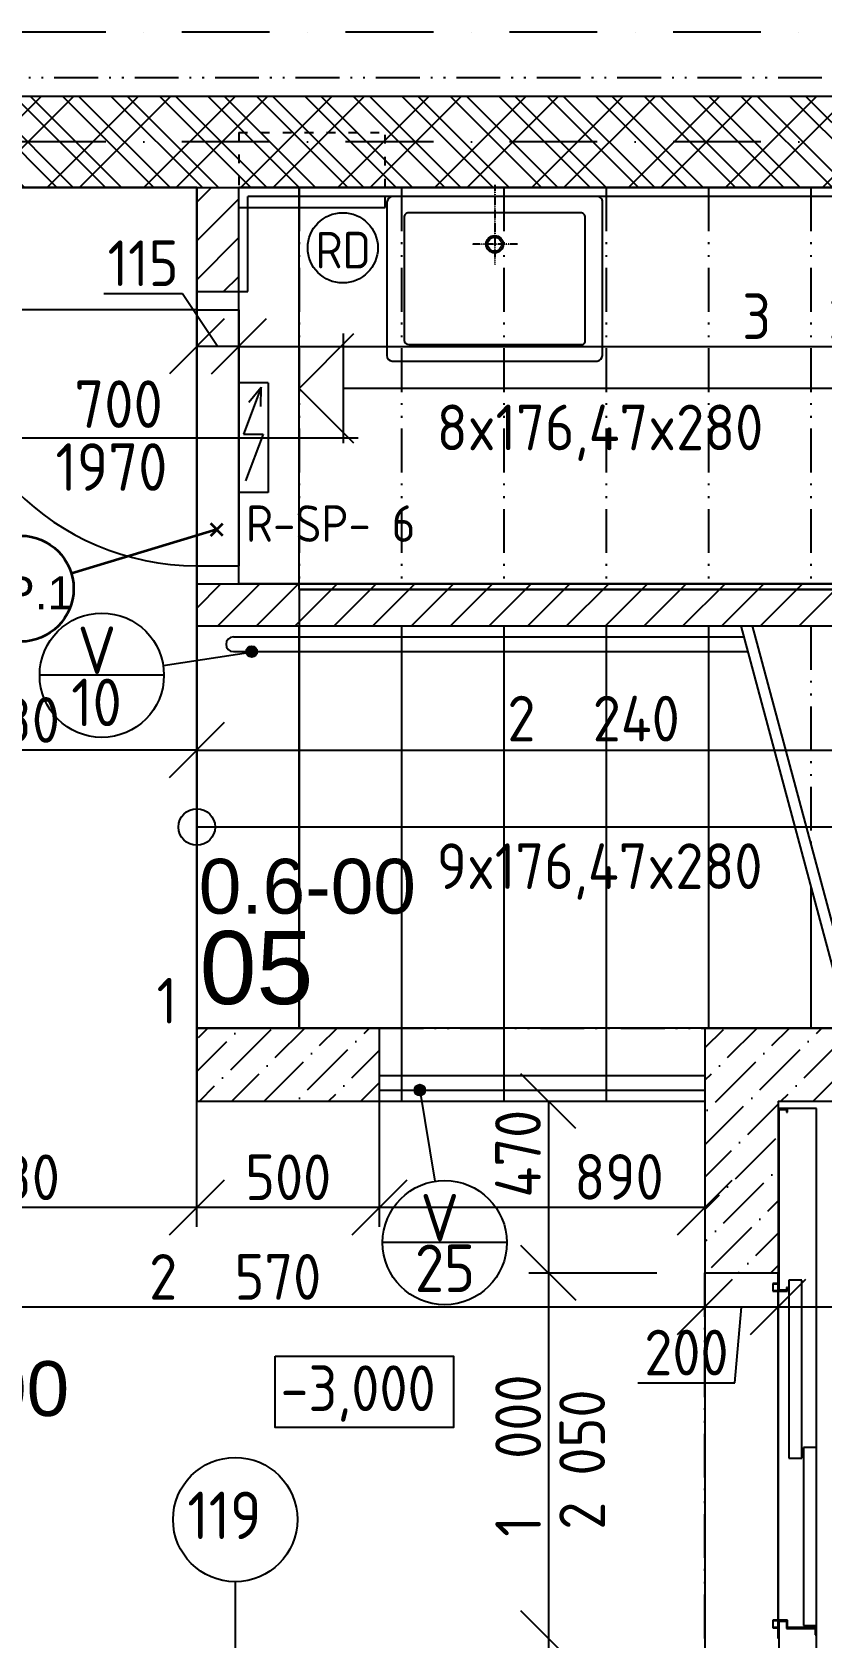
# Model space of a CAD drawing. Extents: x 4511820 to 5180432, y -1526536 to -944957.
# Drawn here: x 5036750 to 5038911, y -1403217 to -1398823 of the extents above; entities that cross this region are included whole.
import ezdxf

# ---------------------------------------------------------------- set-up
doc = ezdxf.new("R2010")
doc.units = 0
doc.header["$MEASUREMENT"] = 0
for name, pattern in [('ACAD_ISO03W100', [30, 12, -18]), ('ACAD_ISO12W100', [22, 12, -3, 0.5, -3, 0.5, -3]), ('BODKOCIARKOVANA_3', [5.6, 3, -1.3, 0, -1.3]), ('DASHDOT', [1, 0.5, -0.25, 0, -0.25])]:
    doc.linetypes.add(name, pattern=pattern)
doc.layers.get('0').update_dxf_attribs({"linetype": 'CONTINUOUS'})
doc.layers.get('Defpoints').update_dxf_attribs({"color": 61, "linetype": 'CONTINUOUS'})
for name, color, linetype in [('DVERE', 45, 'CONTINUOUS'), ('KÓTY', 4, 'CONTINUOUS'), ('MÚRY', 1, 'CONTINUOUS'), ('OKNÁ', 143, 'CONTINUOUS'), ('osi', 253, 'CONTINUOUS'), ('Plochy', 41, 'CONTINUOUS'), ('POPIS', 7, 'CONTINUOUS'), ('POZEMOK', 7, 'CONTINUOUS'), ('TENKÁ', 7, 'CONTINUOUS'), ('tzb', 153, 'CONTINUOUS'), ('ZARIADOVACIE', 144, 'CONTINUOUS'), ('ZZ-elektro', 221, 'CONTINUOUS'), ('ŠRAFY', 82, 'CONTINUOUS')]:
    doc.layers.add(name, color=color, linetype=linetype)
doc.layers.add('preklady', color=74, linetype='CONTINUOUS', lineweight=35)
doc.styles.add('ARIAL', font='arial.ttf')
doc.styles.add('STYLE1', font='isocp.shx')
doc.dimstyles.new('STANDARD-50', dxfattribs={"dimtxt": 125, "dimasz": 150, "dimexe": 10, "dimexo": 200, "dimgap": 20, "dimtad": 1, "dimdsep": 46, "dimlunit": 6, "dimtxsty": 'STYLE1', "dimblk1": 'OBLIQUE', "dimblk2": 'OBLIQUE', "dimsah": 1, "dimcen": 2.5, "dimse1": 1, "dimse2": 1, "dimadec": 0, "dimazin": 0, "dimtfac": 1, "dimtmove": 1, "dimatfit": 3, "dimldrblk": 'OBLIQUE', "dimfxl": 1, "dimtolj": 1, "dimtzin": 0, "dimarcsym": 0})
pattern_1 = [(45, (584112, 0), (33.1456304, 121.533978), [156.25, -31.25, 0, -31.25])]

# ---------------------------------------------------------------- blocks, each defined once
blk = doc.blocks.new('_OBLIQUE')
at = {"color": 0, "linetype": 'ByBlock'}
blk.add_line((-0.5, -0.5), (0.5, 0.5), dxfattribs=at)
blk = doc.blocks.new('*D21595')
at = {"layer": 'Defpoints', "color": 0}
for p in [(5038791, -1402084.5), (5040541, -1402084.5), (5038791, -1402311.5)]:
    blk.add_point(p, dxfattribs=at)
at = {"layer": 'KÓTY', "color": 0, "lineweight": -2}
blk.add_line((5040541, -1402311.5), (5038791, -1402311.5), dxfattribs=at)
at = {"layer": 'KÓTY', "color": 0, "linetype": 'ByBlock', "lineweight": -2, "xscale": 150, "yscale": 150, "zscale": 150, "rotation": 180}
blk.add_blockref('_OBLIQUE', (5038791, -1402311.5), dxfattribs=at)
at = {"layer": 'KÓTY', "color": 0, "linetype": 'ByBlock', "lineweight": -2, "xscale": 150, "yscale": 150, "zscale": 150}
blk.add_blockref('_OBLIQUE', (5040541, -1402311.5), dxfattribs=at)
at = {"layer": 'KÓTY', "color": 0, "insert": (5039795.2, -1402224.5), "char_height": 125, "attachment_point": 5, "style": 'STYLE1'}
blk.add_mtext('\\A1;1ﾠ750', dxfattribs=at)
blk = doc.blocks.new('*D21596')
at = {"layer": 'Defpoints', "color": 0}
for p in [(5038591, -1401748), (5038162.7, -1402218), (5038591, -1402218)]:
    blk.add_point(p, dxfattribs=at)
at = {"layer": 'KÓTY', "color": 0, "lineweight": -2}
blk.add_line((5038162.7, -1401748), (5038162.7, -1402218), dxfattribs=at)
at = {"layer": 'KÓTY', "color": 0, "linetype": 'ByBlock', "lineweight": -2, "xscale": 150, "yscale": 150, "zscale": 150}
for p, rotation in [((5038162.7, -1401748), 90), ((5038162.7, -1402218), 270)]:
    blk.add_blockref('_OBLIQUE', p, dxfattribs=dict(at, rotation=rotation))
at = {"layer": 'KÓTY', "color": 0, "insert": (5038079.6, -1401891.9), "char_height": 125, "attachment_point": 5, "rotation": 90, "style": 'STYLE1'}
blk.add_mtext('\\A1;470', dxfattribs=at)
blk = doc.blocks.new('*D21597')
at = {"layer": 'Defpoints', "color": 0}
for p in [(5038591, -1402218), (5038162.7, -1403218), (5038591, -1403218)]:
    blk.add_point(p, dxfattribs=at)
at = {"layer": 'KÓTY', "color": 0, "lineweight": -2}
blk.add_line((5038162.7, -1402218), (5038162.7, -1403218), dxfattribs=at)
at = {"layer": 'KÓTY', "color": 0, "linetype": 'ByBlock', "lineweight": -2, "xscale": 150, "yscale": 150, "zscale": 150}
for p, rotation in [((5038162.7, -1402218), 90), ((5038162.7, -1403218), 270)]:
    blk.add_blockref('_OBLIQUE', p, dxfattribs=dict(at, rotation=rotation))
at = {"layer": 'KÓTY', "color": 0, "insert": (5038080.1, -1402718), "char_height": 125, "attachment_point": 5, "rotation": 90, "style": 'STYLE1'}
blk.add_mtext('\\A1;1ﾠ000', dxfattribs=at)
blk = doc.blocks.new('*D21598')
at = {"layer": 'Defpoints', "color": 0}
for p in [(5038591, -1403218), (5038162.7, -1403548), (5038591, -1403548)]:
    blk.add_point(p, dxfattribs=at)
at = {"layer": 'KÓTY', "color": 0, "lineweight": -2}
blk.add_line((5038162.7, -1403218), (5038162.7, -1403548), dxfattribs=at)
at = {"layer": 'KÓTY', "color": 0, "linetype": 'ByBlock', "lineweight": -2, "xscale": 150, "yscale": 150, "zscale": 150}
for p, rotation in [((5038162.7, -1403218), 90), ((5038162.7, -1403548), 270)]:
    blk.add_blockref('_OBLIQUE', p, dxfattribs=dict(at, rotation=rotation))
at = {"layer": 'KÓTY', "color": 0, "insert": (5038080.2, -1403383), "char_height": 125, "attachment_point": 5, "rotation": 90, "style": 'STYLE1'}
blk.add_mtext('\\A1;330', dxfattribs=at)
blk = doc.blocks.new('*D21612')
at = {"layer": 'Defpoints', "color": 0}
for p in [(5040541, -1399683), (5037316, -1399933), (5040541, -1399933)]:
    blk.add_point(p, dxfattribs=at)
at = {"layer": 'KÓTY', "color": 0, "lineweight": -2}
blk.add_line((5037316, -1399683), (5040541, -1399683), dxfattribs=at)
at = {"layer": 'KÓTY', "color": 0, "linetype": 'ByBlock', "lineweight": -2, "xscale": 150, "yscale": 150, "zscale": 150, "rotation": 180}
blk.add_blockref('_OBLIQUE', (5037316, -1399683), dxfattribs=at)
at = {"layer": 'KÓTY', "color": 0, "linetype": 'ByBlock', "lineweight": -2, "xscale": 150, "yscale": 150, "zscale": 150}
blk.add_blockref('_OBLIQUE', (5040541, -1399683), dxfattribs=at)
at = {"layer": 'KÓTY', "color": 0, "insert": (5038928.5, -1399600.5), "char_height": 125, "attachment_point": 5, "style": 'STYLE1'}
blk.add_mtext('\\A1;3ﾠ225', dxfattribs=at)
blk = doc.blocks.new('*D21615')
at = {"layer": 'Defpoints', "color": 0}
for p in [(5037201, -1399248), (5037316, -1399248), (5037201, -1399683)]:
    blk.add_point(p, dxfattribs=at)
at = {"layer": 'KÓTY', "color": 0, "lineweight": -2}
for p, q in [((5036946.5, -1399538), (5037161.5, -1399538)), ((5037161.5, -1399538), (5037258.5, -1399683)), ((5037316, -1399683), (5037201, -1399683))]:
    blk.add_line(p, q, dxfattribs=at)
at = {"layer": 'KÓTY', "color": 0, "linetype": 'ByBlock', "lineweight": -2, "xscale": 150, "yscale": 150, "zscale": 150, "rotation": 180}
blk.add_blockref('_OBLIQUE', (5037201, -1399683), dxfattribs=at)
at = {"layer": 'KÓTY', "color": 0, "linetype": 'ByBlock', "lineweight": -2, "xscale": 150, "yscale": 150, "zscale": 150}
blk.add_blockref('_OBLIQUE', (5037316, -1399683), dxfattribs=at)
at = {"layer": 'KÓTY', "color": 0, "insert": (5037054, -1399455.5), "char_height": 125, "attachment_point": 5, "style": 'STYLE1'}
blk.add_mtext('\\A1;115', dxfattribs=at)
blk = doc.blocks.new('*D21625')
at = {"layer": 'Defpoints', "color": 0}
for p in [(5039441, -1400787.5), (5037201, -1401644), (5039441, -1401644)]:
    blk.add_point(p, dxfattribs=at)
at = {"layer": 'KÓTY', "color": 0, "lineweight": -2}
blk.add_line((5037201, -1400787.5), (5039441, -1400787.5), dxfattribs=at)
at = {"layer": 'KÓTY', "color": 0, "linetype": 'ByBlock', "lineweight": -2, "xscale": 150, "yscale": 150, "zscale": 150, "rotation": 180}
blk.add_blockref('_OBLIQUE', (5037201, -1400787.5), dxfattribs=at)
at = {"layer": 'KÓTY', "color": 0, "linetype": 'ByBlock', "lineweight": -2, "xscale": 150, "yscale": 150, "zscale": 150}
blk.add_blockref('_OBLIQUE', (5039441, -1400787.5), dxfattribs=at)
at = {"layer": 'KÓTY', "color": 0, "insert": (5038286.5, -1400701.5), "char_height": 125, "attachment_point": 5, "style": 'STYLE1'}
blk.add_mtext('\\A1;2ﾠ240', dxfattribs=at)
blk = doc.blocks.new('*D21648')
at = {"layer": 'Defpoints', "color": 0}
for p in [(5036021, -1400787.5), (5036021, -1400787.5), (5037201, -1400787.5)]:
    blk.add_point(p, dxfattribs=at)
at = {"layer": 'KÓTY', "color": 0, "lineweight": -2}
blk.add_line((5037201, -1400787.5), (5036021, -1400787.5), dxfattribs=at)
at = {"layer": 'KÓTY', "color": 0, "linetype": 'ByBlock', "lineweight": -2, "xscale": 150, "yscale": 150, "zscale": 150, "rotation": 180}
blk.add_blockref('_OBLIQUE', (5036021, -1400787.5), dxfattribs=at)
at = {"layer": 'KÓTY', "color": 0, "linetype": 'ByBlock', "lineweight": -2, "xscale": 150, "yscale": 150, "zscale": 150}
blk.add_blockref('_OBLIQUE', (5037201, -1400787.5), dxfattribs=at)
at = {"layer": 'KÓTY', "color": 0, "insert": (5036611, -1400705), "char_height": 125, "attachment_point": 5, "style": 'STYLE1'}
blk.add_mtext('\\A1;1ﾠ180', dxfattribs=at)
blk = doc.blocks.new('*D21649')
at = {"layer": 'Defpoints', "color": 0}
for p in [(5038591, -1402218), (5038791, -1402218), (5038591, -1402311.5)]:
    blk.add_point(p, dxfattribs=at)
at = {"layer": 'KÓTY', "color": 0, "lineweight": -2}
for p, q in [((5038791, -1402311.5), (5038591, -1402311.5)), ((5038673, -1402518.5), (5038691, -1402311.5)), ((5038407.9, -1402518.5), (5038673, -1402518.5))]:
    blk.add_line(p, q, dxfattribs=at)
at = {"layer": 'KÓTY', "color": 0, "linetype": 'ByBlock', "lineweight": -2, "xscale": 150, "yscale": 150, "zscale": 150, "rotation": 180}
blk.add_blockref('_OBLIQUE', (5038591, -1402311.5), dxfattribs=at)
at = {"layer": 'KÓTY', "color": 0, "linetype": 'ByBlock', "lineweight": -2, "xscale": 150, "yscale": 150, "zscale": 150}
blk.add_blockref('_OBLIQUE', (5038791, -1402311.5), dxfattribs=at)
at = {"layer": 'KÓTY', "color": 0, "insert": (5038540.5, -1402436), "char_height": 125, "attachment_point": 5, "style": 'STYLE1'}
blk.add_mtext('\\A1;200', dxfattribs=at)
blk = doc.blocks.new('*D21650')
at = {"layer": 'Defpoints', "color": 0}
for p in [(5037701, -1401475.5), (5038591, -1401475.5), (5037701, -1402039)]:
    blk.add_point(p, dxfattribs=at)
at = {"layer": 'KÓTY', "color": 0, "lineweight": -2}
blk.add_line((5038591, -1402039), (5037701, -1402039), dxfattribs=at)
at = {"layer": 'KÓTY', "color": 0, "linetype": 'ByBlock', "lineweight": -2, "xscale": 150, "yscale": 150, "zscale": 150, "rotation": 180}
blk.add_blockref('_OBLIQUE', (5037701, -1402039), dxfattribs=at)
at = {"layer": 'KÓTY', "color": 0, "linetype": 'ByBlock', "lineweight": -2, "xscale": 150, "yscale": 150, "zscale": 150}
blk.add_blockref('_OBLIQUE', (5038591, -1402039), dxfattribs=at)
at = {"layer": 'KÓTY', "color": 0, "insert": (5038356, -1401955.5), "char_height": 125, "attachment_point": 5, "style": 'STYLE1'}
blk.add_mtext('\\A1;890', dxfattribs=at)
blk = doc.blocks.new('*D21651')
at = {"layer": 'Defpoints', "color": 0}
for p in [(5037201, -1401475.5), (5037701, -1401475.5), (5037201, -1402039)]:
    blk.add_point(p, dxfattribs=at)
at = {"layer": 'KÓTY', "color": 0, "lineweight": -2}
blk.add_line((5037701, -1402039), (5037201, -1402039), dxfattribs=at)
at = {"layer": 'KÓTY', "color": 0, "linetype": 'ByBlock', "lineweight": -2, "xscale": 150, "yscale": 150, "zscale": 150, "rotation": 180}
blk.add_blockref('_OBLIQUE', (5037201, -1402039), dxfattribs=at)
at = {"layer": 'KÓTY', "color": 0, "linetype": 'ByBlock', "lineweight": -2, "xscale": 150, "yscale": 150, "zscale": 150}
blk.add_blockref('_OBLIQUE', (5037701, -1402039), dxfattribs=at)
at = {"layer": 'KÓTY', "color": 0, "insert": (5037451, -1401956.5), "char_height": 125, "attachment_point": 5, "style": 'STYLE1'}
blk.add_mtext('\\A1;500', dxfattribs=at)
blk = doc.blocks.new('*D21653')
at = {"layer": 'Defpoints', "color": 0}
for p in [(5036021, -1402039), (5036021, -1402039), (5037201, -1402039)]:
    blk.add_point(p, dxfattribs=at)
at = {"layer": 'KÓTY', "color": 0, "lineweight": -2}
blk.add_line((5037201, -1402039), (5036021, -1402039), dxfattribs=at)
at = {"layer": 'KÓTY', "color": 0, "linetype": 'ByBlock', "lineweight": -2, "xscale": 150, "yscale": 150, "zscale": 150, "rotation": 180}
blk.add_blockref('_OBLIQUE', (5036021, -1402039), dxfattribs=at)
at = {"layer": 'KÓTY', "color": 0, "linetype": 'ByBlock', "lineweight": -2, "xscale": 150, "yscale": 150, "zscale": 150}
blk.add_blockref('_OBLIQUE', (5037201, -1402039), dxfattribs=at)
at = {"layer": 'KÓTY', "color": 0, "insert": (5036611, -1401956.5), "char_height": 125, "attachment_point": 5, "style": 'STYLE1'}
blk.add_mtext('\\A1;1ﾠ180', dxfattribs=at)
blk = doc.blocks.new('*D21654')
at = {"layer": 'Defpoints', "color": 0}
for p in [(5036021, -1402218), (5038591, -1402218), (5036021, -1402311.5)]:
    blk.add_point(p, dxfattribs=at)
at = {"layer": 'KÓTY', "color": 0, "lineweight": -2}
blk.add_line((5038591, -1402311.5), (5036021, -1402311.5), dxfattribs=at)
at = {"layer": 'KÓTY', "color": 0, "linetype": 'ByBlock', "lineweight": -2, "xscale": 150, "yscale": 150, "zscale": 150, "rotation": 180}
blk.add_blockref('_OBLIQUE', (5036021, -1402311.5), dxfattribs=at)
at = {"layer": 'KÓTY', "color": 0, "linetype": 'ByBlock', "lineweight": -2, "xscale": 150, "yscale": 150, "zscale": 150}
blk.add_blockref('_OBLIQUE', (5038591, -1402311.5), dxfattribs=at)
at = {"layer": 'KÓTY', "color": 0, "insert": (5037306, -1402229), "char_height": 125, "attachment_point": 5, "style": 'STYLE1'}
blk.add_mtext('\\A1;2ﾠ570', dxfattribs=at)

msp = doc.modelspace()

# ---------------------------------------------------------------- hatches: boundary and pattern name
at = {"layer": 'TENKÁ'}
h = msp.add_hatch(color=256, dxfattribs=at)
h.dxf.hatch_style = 1
h.paths.add_polyline_path([(5037336.152, -1400518.048, 2.41421356), (5037351.152, -1400503.048, 0.41421356)])
h = msp.add_hatch(color=256, dxfattribs=at)
h.dxf.hatch_style = 1
h.paths.add_polyline_path([(5037796.152, -1401718.048, 2.41421356), (5037811.152, -1401703.048, 0.41421356)])
at = {"layer": 'ŠRAFY'}
h = msp.add_hatch(dxfattribs=at)
h.set_pattern_fill('ANSI32', color=256, scale=500)
h.set_pattern_definition([(45, (584112, 0), (-132.5825215, 132.5825215), []), (45, (584200.39, 0), (-132.5825215, 132.5825215), [])])
h.paths.add_polyline_path([(5038041, -1399248.048), (5038321, -1399248.048), (5038601, -1399248.048), (5038881, -1399248.048), (5039161, -1399248.048), (5039441, -1399248.048), (5040541, -1399248.048), (5040541, -1398998.048), (5036931, -1398998.048), (5036851, -1398998.048), (5036581, -1398998.048), (5036281, -1398998.048), (5036281, -1399248.048), (5037201, -1399248.048), (5037316, -1399248.048), (5037481, -1399248.048), (5037761, -1399248.048), (5037916, -1399248.048)])
h = msp.add_hatch(dxfattribs=at)
h.set_pattern_fill('ANSI32', color=256, scale=250, angle=90)
h.set_pattern_definition([(135, (-10132.71, -87677), (-66.2912607, -66.2912607), []), (135, (-10132.71, -87632.81), (-66.2912607, -66.2912607), [])])
h.paths.add_polyline_path([(5040541, -1399248.048), (5040541, -1398998.048), (5036931, -1398998.048), (5036851, -1398998.048), (5036581, -1398998.048), (5036281, -1398998.048), (5036281, -1399248.048), (5037201, -1399248.048), (5037316, -1399248.048), (5037481, -1399248.048), (5037761, -1399248.048), (5037916, -1399248.048), (5038041, -1399248.048), (5038321, -1399248.048), (5038601, -1399248.048), (5038881, -1399248.048), (5039161, -1399248.048), (5039441, -1399248.048)])
at = {"layer": 'ŠRAFY', "ltscale": 0.25}
h = msp.add_hatch(dxfattribs=at)
h.set_pattern_fill('ANSI31', color=256, scale=600, angle=360, style=0)
h.set_pattern_definition([(45, (6643972.85, 6609098.03), (-53.0330086, 53.0330086), [])])
h.paths.add_polyline_path([(5037201, -1399248.048), (5037201, -1399533.048), (5037316, -1399533.048), (5037316, -1399248.048)])
h = msp.add_hatch(dxfattribs=at)
h.set_pattern_fill('ANSI31', color=256, scale=600, angle=360, style=0)
h.set_pattern_definition([(45, (6643972.85, 6607032.53), (-53.0330086, 53.0330086), [])])
h.paths.add_polyline_path([(5039441, -1400333.048), (5037201, -1400333.048), (5037201, -1400448.048), (5039441, -1400448.048)])
at = {"layer": 'ŠRAFY'}
h = msp.add_hatch(dxfattribs=at)
h.set_pattern_fill('ANSI36', color=256, scale=500)
h.set_pattern_definition(pattern_1)
h.paths.add_polyline_path([(5038591, -1402148.048), (5038591, -1402218.048), (5038791, -1402218.048), (5038791, -1402148.048), (5038791, -1401768.048), (5038791, -1401748.048), (5039052, -1401748.048), (5039092, -1401748.048), (5040380, -1401748.048), (5040420, -1401748.048), (5040541, -1401748.048), (5040541, -1401548.048), (5039441, -1401548.048), (5039161, -1401548.048), (5039015.439, -1401548.048), (5038984.381, -1401548.048), (5038881, -1401548.048), (5038601, -1401548.048), (5038591, -1401548.048), (5038591, -1401748.048)])
h.paths.add_polyline_path([(5039021.5, -1401741.097), (5039021.5, -1401453.499), (5039271.5, -1401453.499), (5039271.5, -1401741.097)], flags=9)
h = msp.add_hatch(dxfattribs=at)
h.set_pattern_fill('ANSI36', color=256, scale=500)
h.set_pattern_definition(pattern_1)
h.paths.add_polyline_path([(5037201, -1401748.048), (5037701, -1401748.048), (5037701, -1401548.048), (5037481, -1401548.048), (5037201, -1401548.048)])

# ---------------------------------------------------------------- linework, layer by layer
at = {"layer": 'DVERE'}
for p, q in [((5037201, -1399583.048), (5036501, -1399583.048)), ((5037201, -1400283.048), (5037201, -1399583.048)), ((5037316, -1399583.048), (5037316, -1400283.048))]:
    msp.add_line(p, q, dxfattribs=at)
at = {"layer": 'DVERE', "ltscale": 0.25}
msp.add_line((5036410, -1399933.048), (5037642.656, -1399933.048), dxfattribs=at)
at = {"layer": 'DVERE'}
msp.add_arc((5037201, -1399583.048), 700, 180, 270, dxfattribs=at)
at = {"layer": 'KÓTY', "ltscale": 0.25}
for p, q in [((5037201, -1402092.451), (5037201, -1401742.451)), ((5037701, -1402092.451), (5037701, -1401742.451))]:
    msp.add_line(p, q, dxfattribs=at)
at = {"layer": 'KÓTY'}
msp.add_line((5038109.289, -1402218.048), (5038459.289, -1402218.048), dxfattribs=at)
at = {"layer": 'MÚRY'}
for p, q in [((5035831, -1398998.048), (5040671, -1398998.048)), ((5037201, -1399248.048), (5036021, -1399248.048)), ((5037201, -1399583.048), (5037201, -1399248.048)), ((5040541, -1399248.048), (5037316, -1399248.048)), ((5037316, -1399583.048), (5037316, -1399248.048)), ((5037201, -1399583.048), (5037316, -1399583.048)), ((5037201, -1400448.048), (5037201, -1400283.048)), ((5037201, -1400283.048), (5037316, -1400283.048)), ((5037316, -1400333.048), (5037316, -1400283.048)), ((5037316, -1400333.048), (5039441, -1400333.048)), ((5037201, -1400448.048), (5039441, -1400448.048)), ((5037201, -1401548.048), (5037701, -1401548.048)), ((5037201, -1401748.048), (5037201, -1401548.048)), ((5037701, -1401748.048), (5037701, -1401548.048)), ((5038591, -1401548.048), (5040541, -1401548.048)), ((5038591, -1401548.048), (5038591, -1402148.048)), ((5037201, -1401748.048), (5037701, -1401748.048)), ((5038591, -1401748.048), (5038591, -1402218.048)), ((5038791, -1401748.048), (5040541, -1401748.048)), ((5038791, -1401748.048), (5038791, -1402148.048)), ((5038791, -1401748.048), (5040541, -1401748.048)), ((5038791, -1401748.048), (5038791, -1402218.048)), ((5038591, -1402218.048), (5038791, -1402218.048))]:
    msp.add_line(p, q, dxfattribs=at)
at = {"layer": 'OKNÁ', "ltscale": 0.25}
msp.add_line((5037306, -1403063.048), (5037306, -1404197.548), dxfattribs=at)
msp.add_circle((5037306, -1402893.048), 170, dxfattribs=at)
at = {"layer": 'osi', "linetype": 'BODKOCIARKOVANA_3', "ltscale": 80}
for p, q in [((5041881, -1398823.048), (4978211, -1398823.048)), ((5041881, -1399123.048), (4978211, -1399123.048))]:
    msp.add_line(p, q, dxfattribs=at)
at = {"layer": 'Plochy'}
for points in [[(5036021, -1403348.048), (5036021, -1399248.048), (5037201, -1399248.048), (5037201, -1401748.048), (5038591, -1401748.048), (5038591, -1403348.048)], [(5040541, -1401548.048), (5037201, -1401548.048), (5037201, -1400448.048), (5039441, -1400448.048), (5039441, -1400333.048), (5039441, -1400348.048), (5037481, -1400348.048), (5037481, -1399248.048), (5040541, -1399248.048)], [(5037481, -1401548.048), (5037481, -1400448.048), (5039441, -1400448.048), (5039441, -1400333.048), (5037316, -1400333.048), (5037316, -1399248.048), (5040541, -1399248.048), (5040541, -1401548.048)]]:
    msp.add_lwpolyline(points, close=True, dxfattribs=at)
at = {"layer": 'POZEMOK'}
for p, q in [((5037481, -1399798.048), (5037631, -1399648.048)), ((5037601, -1399648.048), (5037601, -1399948.048)), ((5037631, -1399948.048), (5037481, -1399798.048)), ((5039991, -1399798.048), (5037601, -1399798.048)), ((5038689.637, -1400448.048), (5038984.381, -1401548.048)), ((5038720.695, -1400448.048), (5039015.439, -1401548.048)), ((5037301, -1400478.048), (5038697.675, -1400478.048)), ((5037301, -1400518.048), (5038708.393, -1400518.048)), ((5039991, -1400998.048), (5037201, -1400998.048)), ((5037701, -1401678.048), (5038591, -1401678.048)), ((5037701, -1401718.048), (5038591, -1401718.048)), ((5038817, -1401768.048), (5038791, -1401768.048)), ((5038794, -1402265.048), (5038794, -1401771.048)), ((5038794, -1401771.048), (5038814, -1401771.048)), ((5038814, -1401771.048), (5038814, -1401778.048)), ((5038814, -1401778.048), (5038817, -1401778.048)), ((5038896, -1401768.048), (5038817, -1401768.048)), ((5038817, -1401778.048), (5038817, -1401768.048)), ((5038896, -1402695.598), (5038896, -1401768.048)), ((5038791, -1402247.048), (5038791, -1402218.048)), ((5038776.5, -1402247.048), (5038776.5, -1402268.048)), ((5038791, -1402247.048), (5038776.5, -1402247.048)), ((5038777.5, -1402267.048), (5038777.5, -1402248.048)), ((5038777.5, -1402248.048), (5038790.5, -1402248.048)), ((5038790.5, -1402248.048), (5038790.5, -1402252.548)), ((5038790.5, -1402252.548), (5038791, -1402252.548)), ((5038791, -1402262.548), (5038790.5, -1402262.548)), ((5038790.5, -1402262.548), (5038790.5, -1402267.048)), ((5038791, -1402262.548), (5038791, -1402252.548)), ((5038814, -1402265.048), (5038794, -1402265.048)), ((5038817, -1402258.048), (5038814, -1402258.048)), ((5038814, -1402258.048), (5038814, -1402265.048)), ((5038817, -1402268.048), (5038817, -1402258.048)), ((5038776.5, -1402268.048), (5038791, -1402268.048)), ((5038790.5, -1402267.048), (5038777.5, -1402267.048)), ((5038791, -1402268.048), (5038791, -1403168.048)), ((5038791, -1402268.048), (5038817, -1402268.048)), ((5038791, -1403168.048), (5038791, -1402268.048)), ((5038776.5, -1403168.048), (5038776.5, -1403189.048)), ((5038791, -1403168.048), (5038776.5, -1403168.048)), ((5038777.5, -1403188.048), (5038777.5, -1403169.048)), ((5038777.5, -1403169.048), (5038790.5, -1403169.048)), ((5038790.5, -1403169.048), (5038790.5, -1403173.548)), ((5038790.5, -1403173.548), (5038791, -1403173.548)), ((5038791, -1403183.548), (5038790.5, -1403183.548)), ((5038790.5, -1403183.548), (5038790.5, -1403188.048)), ((5038817, -1403168.048), (5038791, -1403168.048)), ((5038791, -1403183.548), (5038791, -1403173.548)), ((5038794, -1403315.048), (5038794, -1403171.048)), ((5038794, -1403171.048), (5038814, -1403171.048)), ((5038814, -1403171.048), (5038814, -1403191.048)), ((5038817, -1403188.048), (5038817, -1403168.048)), ((5038896, -1403188.048), (5038896, -1403182.998)), ((5038776.5, -1403189.048), (5038791, -1403189.048)), ((5038790.5, -1403188.048), (5038777.5, -1403188.048)), ((5038791, -1403218.048), (5038791, -1403189.048)), ((5038814, -1403191.048), (5038893, -1403191.048)), ((5038896, -1403188.048), (5038817, -1403188.048)), ((5038893, -1403191.048), (5038893, -1403208.048)), ((5038893, -1403208.048), (5038896, -1403208.048)), ((5038896, -1403208.048), (5038896, -1403188.048)), ((5038896, -1403318.048), (5038896, -1403208.048))]:
    msp.add_line(p, q, dxfattribs=at)
msp.add_circle((5037201, -1400998.048), 50, dxfattribs=at)
msp.add_arc((5037301, -1400498.048), 20, 90, 270, dxfattribs=at)
at = {"layer": 'preklady', "ltscale": 0.25}
msp.add_line((5037255.999, -1400184.382), (5036857.881, -1400304.118), dxfattribs=at)
at = {"layer": 'preklady'}
for p, q in [((5037239.382, -1400200.999), (5037272.616, -1400167.765)), ((5037272.617, -1400201), (5037239.383, -1400167.766))]:
    msp.add_line(p, q, dxfattribs=at)
at = {"layer": 'preklady', "ltscale": 0.25}
msp.add_circle((5036719.025, -1400345.88), 145, dxfattribs=at)
at = {"layer": 'TENKÁ', "linetype": 'ACAD_ISO12W100', "ltscale": 10}
for p, q in [((5040671, -1398948.048), (5036281, -1398948.048)), ((5037481, -1399248.048), (5037481, -1400448.048)), ((5037761, -1399248.048), (5037761, -1400348.048)), ((5038041, -1399248.048), (5038041, -1400348.048)), ((5038321, -1399248.048), (5038321, -1400348.048)), ((5038601, -1399248.048), (5038601, -1400348.048)), ((5038881, -1399248.048), (5038881, -1400348.048)), ((5038881, -1400448.048), (5038881, -1401046.314)), ((5037701, -1401548.048), (5038591, -1401548.048)), ((5038591, -1403218.048), (5038591, -1402218.048))]:
    msp.add_line(p, q, dxfattribs=at)
at = {"layer": 'TENKÁ'}
for p, q in [((5037201, -1399248.048), (5037316, -1399248.048)), ((5037201, -1399533.048), (5037341, -1399533.048)), ((5037201, -1400333.048), (5037316, -1400333.048)), ((5037481, -1400348.048), (5039441, -1400348.048)), ((5037201, -1400448.048), (5037201, -1401548.048)), ((5037481, -1400448.048), (5037481, -1401548.048)), ((5037761, -1400448.048), (5037761, -1401748.048)), ((5038041, -1400448.048), (5038041, -1401748.048)), ((5038321, -1400448.048), (5038321, -1401748.048)), ((5038601, -1400448.048), (5038601, -1401548.048)), ((5037366.152, -1400518.048), (5037109.161, -1400557.165)), ((5038881, -1401162.225), (5038881, -1401548.048)), ((5037811.152, -1401718.048), (5037851.785, -1401967.478)), ((5037701, -1401748.048), (5038591, -1401748.048)), ((5038821, -1402238.098), (5038821, -1402725.498)), ((5038856, -1402238.098), (5038821, -1402238.098)), ((5038856, -1402725.498), (5038856, -1402238.098)), ((5038861, -1402695.598), (5038861, -1403182.998)), ((5038896, -1402695.598), (5038861, -1402695.598)), ((5038896, -1403182.998), (5038896, -1402695.598)), ((5038821, -1402725.498), (5038856, -1402725.498)), ((5038861, -1403182.998), (5038896, -1403182.998))]:
    msp.add_line(p, q, dxfattribs=at)
at = {"layer": 'TENKÁ', "ltscale": 0.25}
for p, q in [((5040541, -1399273.048), (5037341, -1399273.048)), ((5037341, -1399533.048), (5037341, -1399273.048)), ((5037111.097, -1400582.746), (5036771.097, -1400582.746)), ((5038049.118, -1402135.266), (5037709.118, -1402135.266))]:
    msp.add_line(p, q, dxfattribs=at)
msp.add_lwpolyline([(5037415.5, -1402446.048), (5037903.115, -1402446.048), (5037903.115, -1402641.447), (5037415.5, -1402641.447)], close=True, dxfattribs=at)
for centre in [(5036941.097, -1400582.746), (5037879.118, -1402135.266)]:
    msp.add_circle(centre, 170, dxfattribs=at)
at = {"layer": 'TENKÁ'}
for centre in [(5037351.152, -1400518.048), (5037811.152, -1401718.048)]:
    msp.add_circle(centre, 15, dxfattribs=at)
at = {"layer": 'tzb', "linetype": 'ACAD_ISO03W100', "ltscale": 2}
for p, q in [((5037316, -1399098.048), (5037716, -1399098.048)), ((5037316, -1399098.048), (5037316, -1399248.048)), ((5037716, -1399248.048), (5037716, -1399098.048))]:
    msp.add_line(p, q, dxfattribs=at)
at = {"layer": 'tzb'}
for p, q in [((5037716, -1399303.048), (5037716, -1399273.048)), ((5037316, -1399303.048), (5037716, -1399303.048))]:
    msp.add_line(p, q, dxfattribs=at)
msp.add_circle((5037600.261, -1399413.297), 96, dxfattribs=at)
at = {"layer": 'ZARIADOVACIE', "linetype": 'Continuous'}
for p, q in [((5038295.86, -1399273.048), (5037735.86, -1399273.049)), ((5037720.86, -1399288.048), (5037720.86, -1399708.047)), ((5038251.003, -1399317.663), (5037780.604, -1399317.663)), ((5038310.86, -1399708.047), (5038310.86, -1399288.048)), ((5037768.004, -1399329.663), (5037768.004, -1399665.662)), ((5038263.603, -1399665.662), (5038263.603, -1399329.662)), ((5037780.604, -1399677.662), (5038251.004, -1399677.662)), ((5037735.86, -1399723.047), (5038295.86, -1399723.047))]:
    msp.add_line(p, q, dxfattribs=at)
at = {"layer": 'ZARIADOVACIE', "linetype": 'DASHDOT'}
for p, q in [((5038016, -1399241.273), (5038016, -1399459.143)), ((5038078.686, -1399403.338), (5037954.079, -1399403.338))]:
    msp.add_line(p, q, dxfattribs=at)
at = {"layer": 'ZARIADOVACIE', "linetype": 'Continuous'}
for centre, radius in [((5038016, -1399403.338), 23.698), ((5038015.86, -1399403.338), 19.252)]:
    msp.add_circle(centre, radius, dxfattribs=at)
for centre, radius, start, end in [((5037737.677, -1399289.866), 16.915, 96.167557, 173.831703), ((5038296.336, -1399287.572), 14.532, 358.122916, 91.877454), ((5037780.284, -1399329.942), 12.283, 88.508395, 178.697419), ((5038252.102, -1399329.124), 11.514, 357.321672, 95.476211), ((5037780.981, -1399664.651), 13.016, 184.454091, 268.340095), ((5038253.365, -1399667.527), 10.407, 256.881755, 10.324499), ((5037736.309, -1399707.597), 15.456, 181.666178, 268.334562), ((5038294.804, -1399706.991), 16.09, 273.762232, 356.237398)]:
    msp.add_arc(centre, radius, start, end, dxfattribs=at)
at = {"layer": 'ZZ-elektro'}
for p, q in [((5037396, -1399783.048), (5037316, -1399783.048)), ((5037377.401, -1399794.24), (5037329.117, -1399922.734)), ((5037343.292, -1399835.227), (5037377.401, -1399794.24)), ((5037376.078, -1399847.547), (5037377.401, -1399794.24)), ((5037396, -1399783.048), (5037396, -1400083.048)), ((5037329.117, -1399922.734), (5037382.83, -1399922.734)), ((5037382.83, -1399922.734), (5037334.546, -1400051.227)), ((5037396, -1400083.048), (5037316, -1400083.048))]:
    msp.add_line(p, q, dxfattribs=at)

# ---------------------------------------------------------------- texts
at = {"layer": 'DVERE', "style": 'STYLE1'}
msp.add_text('119', height=130, dxfattribs=at).set_placement((5037174.97, -1402946.548))
at = {"layer": 'KÓTY', "insert": (5038255.149, -1402729.05), "char_height": 125, "attachment_point": 5, "rotation": 90, "style": 'STYLE1'}
msp.add_mtext('\\A1;2 050', dxfattribs=at)
at = {"layer": 'POPIS', "lineweight": 40, "ltscale": 0.25, "style": 'ARIAL'}
for s, height, p in [('0.6-00', 150, (5037206.269, -1401235.175)), ('05', 200, (5037208.769, -1401482.627)), ('0.6-00', 150, (5036257.769, -1402609.675))]:
    msp.add_text(s, height=height, dxfattribs=at).set_placement(p)
at = {"layer": 'preklady', "linetype": 'Continuous', "lineweight": 20, "style": 'ARIAL'}
msp.add_text('KP.1', height=90, dxfattribs=at).set_placement((5036589.761, -1400402.136))
at = {"layer": 'TENKÁ', "linetype": 'Continuous', "style": 'STYLE1'}
for s, height, p in [('700', 130, (5036866.085, -1399905.965)), ('8x176,47x280', 125, (5037857.259, -1399967.21)), ('1970', 130, (5036814.311, -1400078.073)), ('9x176,47x280', 125, (5037857.259, -1401167.71))]:
    msp.add_text(s, height=height, dxfattribs=at).set_placement(p)
at = {"layer": 'TENKÁ', "style": 'STYLE1'}
for s, p in [('V', (5036875.067, -1400579.246)), ('10', (5036857.317, -1400722.132)), ('V', (5037813.087, -1402131.766)), ('25', (5037797.587, -1402270.403))]:
    msp.add_text(s, height=130, dxfattribs=at).set_placement(p)
at = {"layer": 'TENKÁ', "ltscale": 0.25, "style": 'STYLE1'}
for s, p in [('1', (5037090.983, -1401535.792)), ('-3,000', (5037429.889, -1402596.249))]:
    msp.add_text(s, height=125, dxfattribs=at).set_placement(p)
at = {"layer": 'tzb', "style": 'STYLE1'}
msp.add_text('RD', height=100, dxfattribs=at).set_placement((5037525.633, -1399469.496))
at = {"layer": 'ZZ-elektro', "style": 'STYLE1'}
msp.add_text('R-SP- 6', height=100, dxfattribs=at).set_placement((5037335.419, -1400217.859))

# ---------------------------------------------------------------- dimensions: what is measured, and where the dimension line sits
at = {"layer": 'KÓTY'}
for base, p1, p2, picture, middle in [((5037201, -1399683.048), (5037316, -1399248.048), (5037201, -1399248.048), '*D21615', (5037141.548, -1399538.048)), ((5039441, -1400787.548), (5037201, -1401644.048), (5039441, -1401644.048), '*D21625', (5038286.548, -1400784.048)), ((5037701, -1402039.048), (5038591, -1401475.548), (5037701, -1401475.548), '*D21650', (5038356, -1402038)), ((5038791, -1402311.548), (5040541, -1402084.548), (5038791, -1402084.548), '*D21595', (5039795.191, -1402307.048)), ((5038591, -1402311.548), (5038791, -1402218.048), (5038591, -1402218.048), '*D21649', (5038653.048, -1402518.548))]:
    dim = msp.add_linear_dim(base=base, p1=p1, p2=p2, dimstyle='STANDARD-50', dxfattribs=at)
    dim.commit()
    dim.dimension.update_dxf_attribs({"geometry": picture, "text_midpoint": middle, "dimtype": 160})
for base, p1, p2, picture, middle in [((5040541, -1399683.048), (5037316, -1399933.048), (5040541, -1399933.048), '*D21612', (5038928.5, -1399600.506)), ((5037201, -1402039.048), (5037701, -1401475.548), (5037201, -1401475.548), '*D21651', (5037451, -1401956.548))]:
    dim = msp.add_linear_dim(base=base, p1=p1, p2=p2, dimstyle='STANDARD-50', dxfattribs=at)
    dim.commit()
    dim.dimension.update_dxf_attribs({"geometry": picture, "text_midpoint": middle})
for base, p1, p2, picture, middle in [((5036021, -1400787.548), (5037201, -1400787.548), (5036021, -1400787.548), '*D21648', (5036611, -1400705.006)), ((5036021, -1402039.048), (5037201, -1402039.048), (5036021, -1402039.048), '*D21653', (5036611, -1401956.506)), ((5036021, -1402311.548), (5038591, -1402218.048), (5036021, -1402218.048), '*D21654', (5037306, -1402229.006))]:
    dim = msp.add_linear_dim(base=base, p1=p1, p2=p2, dimstyle='STANDARD-50', override={"dimtxsty": 'STYLE1', "dimldrblk": 'OBLIQUE'}, dxfattribs=at)
    dim.commit()
    dim.dimension.update_dxf_attribs({"geometry": picture, "text_midpoint": middle})
dim = msp.add_linear_dim(base=(5038162.691, -1402218.048), p1=(5038591, -1401748.048), p2=(5038591, -1402218.048), angle=270, dimstyle='STANDARD-50', override={"dimtxsty": 'STYLE1', "dimldrblk": 'OBLIQUE'}, dxfattribs=at)
dim.commit()
dim.dimension.update_dxf_attribs({"geometry": '*D21596', "text_midpoint": (5038162.112, -1401891.907), "dimtype": 160})
for base, p1, p2, picture, middle in [((5038162.691, -1403218.048), (5038591, -1402218.048), (5038591, -1403218.048), '*D21597', (5038080.149, -1402718.048)), ((5038162.691, -1403548.048), (5038591, -1403218.048), (5038591, -1403548.048), '*D21598', (5038080.191, -1403383.048))]:
    dim = msp.add_linear_dim(base=base, p1=p1, p2=p2, angle=270, dimstyle='STANDARD-50', override={"dimtxsty": 'STYLE1', "dimldrblk": 'OBLIQUE'}, dxfattribs=at)
    dim.commit()
    dim.dimension.update_dxf_attribs({"geometry": picture, "text_midpoint": middle})

doc.saveas('drawing.dxf')
